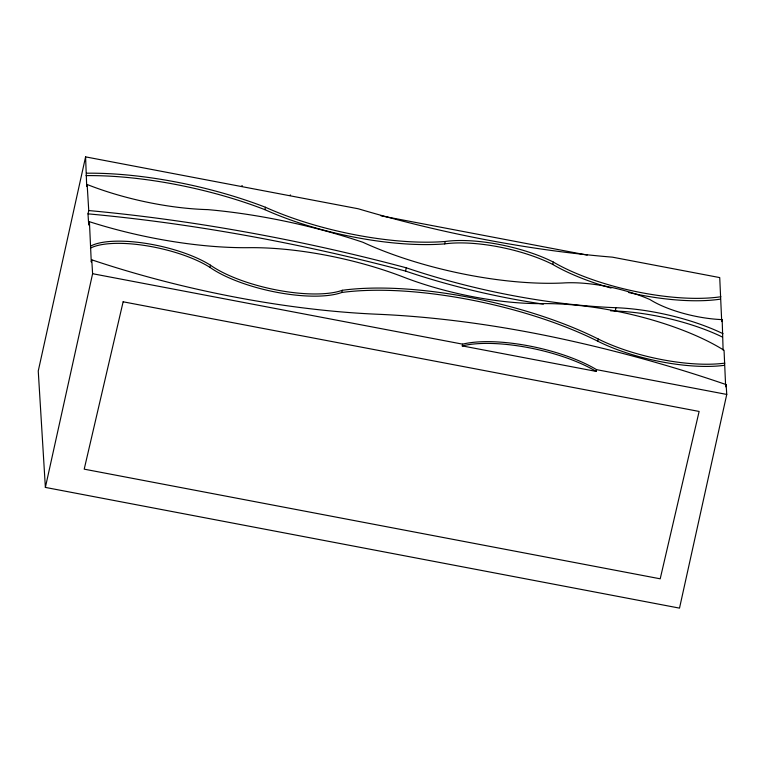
<?xml version="1.0" encoding="UTF-8"?>
<svg xmlns="http://www.w3.org/2000/svg" width="765" height="765" viewBox="0 0 765 765"><rect width="100%" height="100%" fill="white"/><g stroke="black" fill="none" stroke-linecap="round" stroke-linejoin="round"><path stroke-width="1.15" d="M721.663 320.411L719.731 277.59L612.383 257.155A424.279 136.065 12.5 0 1 358.221 208.769L85.584 156.873L38.25 371.006L45.374 487.41L679.511 608.127L726.75 394.434L726.148 384.604A485.201 155.601 12.5 0 0 563.987 339.354A394.511 126.512 12.5 0 0 377.661 314.252A364.589 116.921 12.5 0 1 91.752 259.823L91.274 262.012L89.419 221.707A186.603 59.842 12.5 0 0 248.941 247.678A154.53 49.553 12.5 0 1 403.538 277.102A139.192 44.638 12.5 0 0 542.787 303.619A140.244 44.972 12.5 0 1 724.053 350.303L725.669 386.794L726.148 384.604M723.107 350.026L722.17 319.617A60.158 19.288 12.5 0 1 650.001 299.574A73.67 23.629 12.5 0 0 562.887 282.993A169.094 54.229 12.5 0 1 362.926 242.285A228.362 73.239 12.5 0 0 207.822 209.62A127.822 40.994 12.5 0 1 87.153 184.508L86.713 186.478L85.584 156.873M89.419 221.707L88.702 224.987L88.013 213.846L88.74 210.557L87.153 184.508M45.374 487.41L92.603 273.707L91.752 259.823M90.423 248.137A71.881 23.055 12.5 0 1 210.002 267.396L210.48 265.206A79.55 25.513 12.5 0 0 342.251 290.298A189.682 60.827 12.5 0 1 598.297 339.038A93.741 30.065 12.5 0 0 724.837 363.126M86.053 175.615A178.934 57.385 12.5 0 1 264.92 209.667L265.445 207.258A147.951 47.449 12.5 0 0 445.22 241.482A79.665 25.551 12.5 0 1 553.325 262.07A115.725 37.112 12.5 0 0 720.898 296.734M210.002 267.396A79.55 25.513 12.5 0 0 341.773 292.488L342.251 290.298M88.013 213.846A643.03 206.215 12.5 0 1 405.555 271.078L406.282 267.798A261.353 83.815 12.5 0 0 615.968 307.712A100.999 32.388 12.5 0 1 723.04 333.712M264.92 209.667A147.951 47.449 12.5 0 0 444.685 243.892L445.22 241.482M596.547 369.648L596.155 371.398L462.242 345.904L462.624 344.154A87.191 27.961 12.5 0 1 596.547 369.648L726.75 394.434M611.092 288.051A115.725 37.112 12.5 0 1 552.799 264.47L553.325 262.07M341.773 292.488A189.682 60.827 12.5 0 1 597.809 341.228L598.297 339.038M610.566 310.8A261.353 83.815 12.5 0 0 615.242 311.001L615.968 307.712M721.739 321.587L722.17 319.617M241.673 185.895L242.314 185.704M290.098 195.123L290.595 195.018M381.066 215.854L587.204 255.099M92.603 273.707L462.624 344.154M444.685 243.892A79.665 25.551 12.5 0 1 552.799 264.47M720.362 299.144A115.725 37.112 12.5 0 1 628.792 292.546M88.74 210.557A643.03 206.215 12.5 0 1 406.282 267.798M90.901 245.947A71.881 23.055 12.5 0 1 210.48 265.206M86.579 173.206A178.934 57.385 12.5 0 1 265.445 207.258M615.242 311.001A100.999 32.388 12.5 0 1 722.313 336.992M543.37 304.145A261.353 83.815 12.5 0 1 405.555 271.078M724.35 365.316A93.741 30.065 12.5 0 1 597.809 341.228M462.242 345.904A87.191 27.961 12.5 0 1 596.155 371.398M123.136 301.793L84.207 469.155L660.205 578.809L699.124 411.446L123.136 301.793"/></g></svg>
